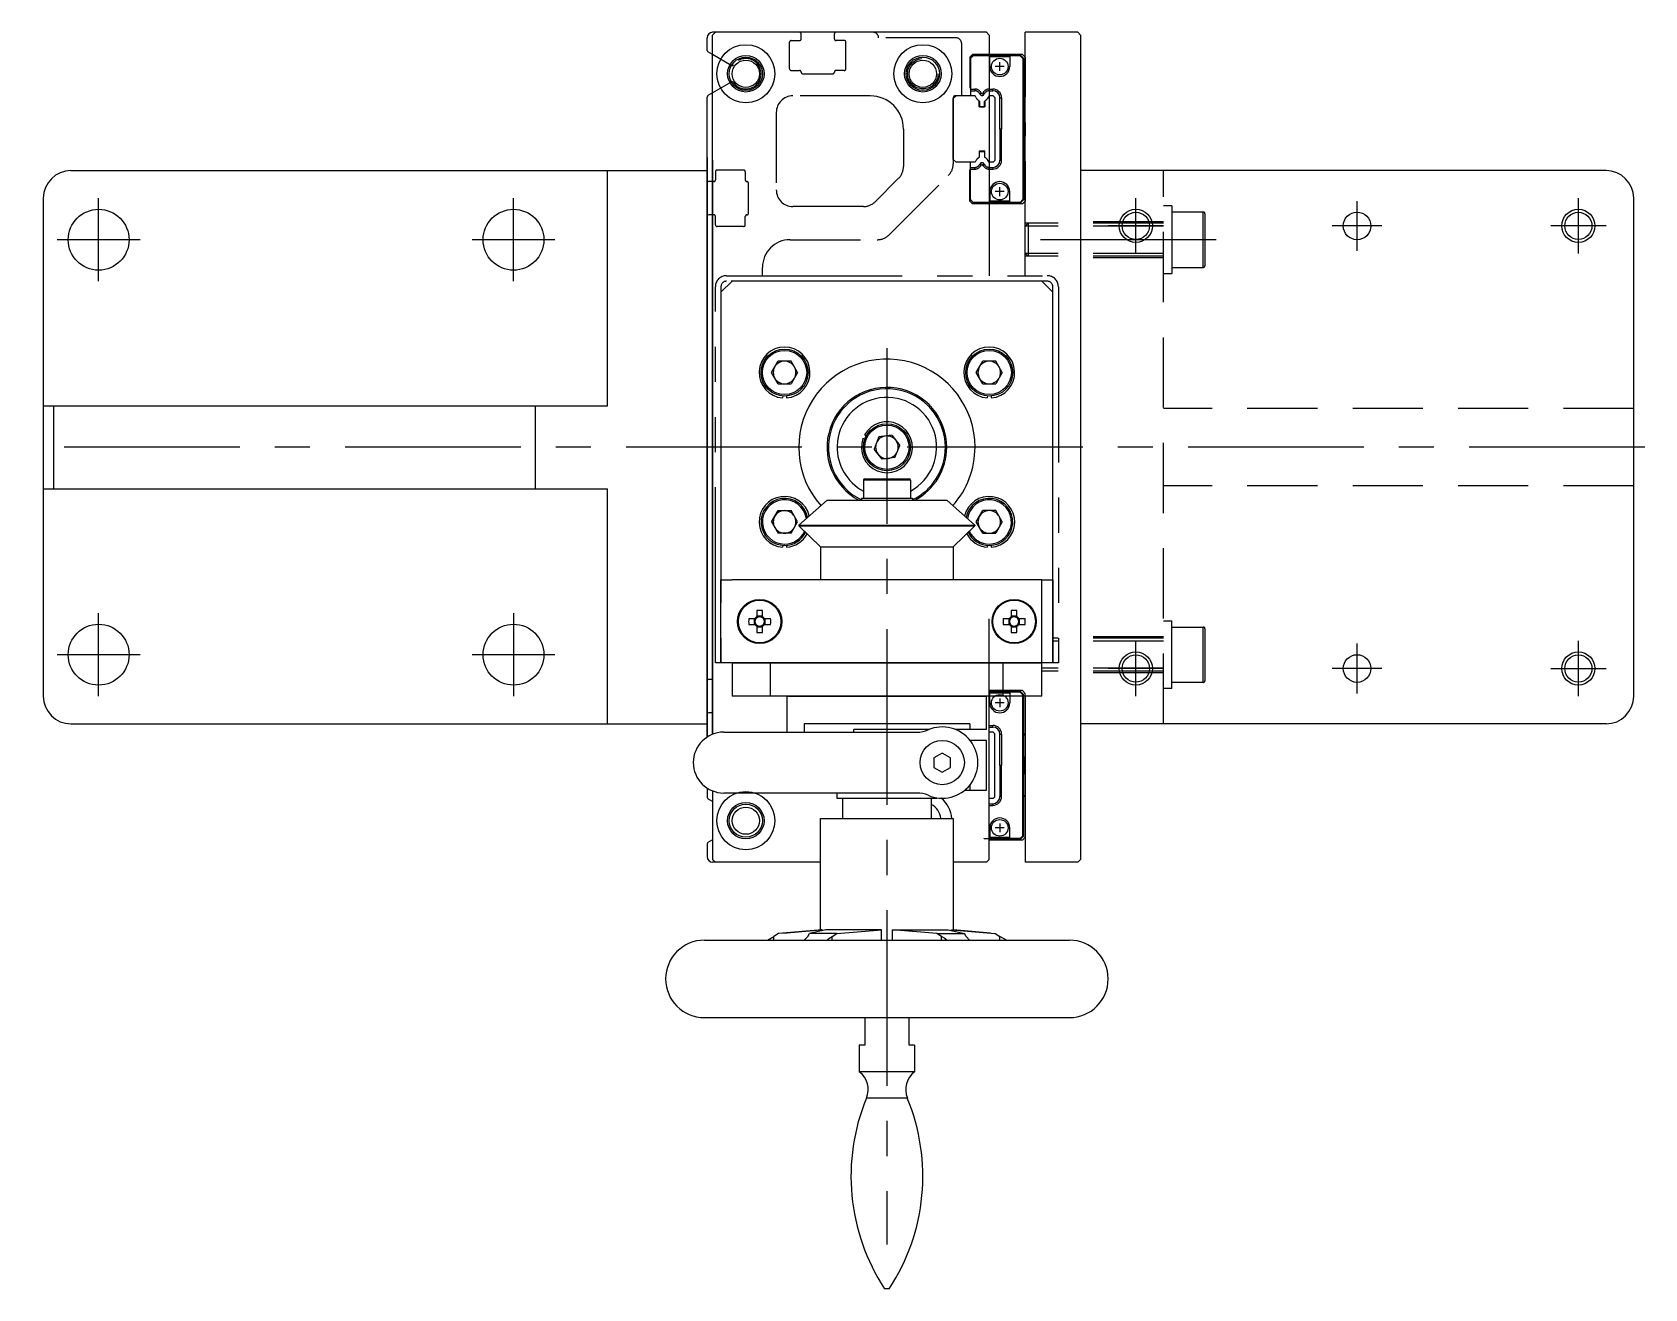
# Model space of a CAD drawing. Extents: x -52 to 464, y -19 to 565.
# Drawn here: x -2 to 289.5, y 337.9 to 565 of the extents above; entities that cross this region are included whole.
import ezdxf

# ---------------------------------------------------------------- set-up
doc = ezdxf.new("R2010")
doc.units = 0
for name, pattern in [('CENTER', [50.8, 31.75, -6.35, 6.35, -6.35]), ('DASHED', [19.05, 12.7, -6.35]), ('HIDDEN', [1.905, 1.27, -0.635]), ('PHANTOM', [63.5, 31.75, -6.35, 6.35, -6.35, 6.35, -6.35])]:
    doc.linetypes.add(name, pattern=pattern)
doc.layers.get('0').update_dxf_attribs({"linetype": 'CONTINUOUS'})

msp = doc.modelspace()

# ---------------------------------------------------------------- linework, layer by layer
at = {"color": 7, "linetype": 'CONTINUOUS'}
for p, q in [((120, 561.71), (120, 564)), ((121.5, 565), (121, 565)), ((121, 564.5), (121.5, 565)), ((121, 438.13), (121, 564.5)), ((170.5, 565), (121.5, 565)), ((170.5, 565), (171, 564.5)), ((171, 564.5), (170.5, 565)), ((171, 564.5), (171, 521)), ((187, 565), (177.5, 565)), ((185.5, 565), (177.5, 565)), ((177.5, 521), (177.5, 565)), ((187, 565), (185.5, 565)), ((187.5, 564.5), (187, 565)), ((187.5, 564.5), (187, 565)), ((187.5, 564.5), (187.5, 415.5)), ((121, 560.96), (120.15, 561.45)), ((177, 561), (171, 561)), ((176.7, 560.8), (171, 560.8)), ((171.1, 560.75), (171, 560.75)), ((171.1, 558.8), (171.1, 560.75)), ((174.7, 560.55), (171.1, 560.55)), ((174.7, 560.75), (174.7, 558.8)), ((176.6, 560.75), (174.7, 560.75)), ((177.1, 560.25), (176.6, 560.75)), ((177.2, 560.3), (176.7, 560.8)), ((177.5, 560.5), (177, 561)), ((177.1, 560.25), (177.1, 534.75)), ((177.2, 560.3), (177.2, 534.7)), ((177.5, 560.5), (177.5, 553.3)), ((173.7, 558.8), (172.1, 558.8)), ((172.9, 558), (172.9, 559.6)), ((121, 554.04), (120.15, 553.55)), ((171.01, 554.73), (171.63, 554.73)), ((171.01, 554.73), (171.01, 554.43)), ((171.01, 554.43), (171.63, 554.43)), ((171.63, 554.43), (171.63, 554.73)), ((120, 437.61), (120, 553.29)), ((171.7, 553.5), (171, 553.5)), ((172, 553.2), (171.7, 553.5)), ((172, 553.2), (172, 541.8)), ((172.93, 547.5), (172.93, 553.13)), ((172.93, 553.13), (173.23, 553.13)), ((173.23, 553.13), (173.23, 547.5)), ((177.25, 552.9), (177.5, 553.3)), ((177.25, 552.9), (177.25, 542.1)), ((177.5, 548.7), (177.25, 549.1)), ((177.5, 548.7), (177.5, 546.3)), ((172.93, 547.5), (172.93, 541.87)), ((173.23, 547.5), (172.93, 547.5)), ((173.23, 541.87), (173.23, 547.5)), ((177.5, 546.3), (177.25, 545.9)), ((120, 542.39), (120, 437.61)), ((5, 540), (120, 540)), ((102, 497.5), (102, 540)), ((121, 541.87), (121, 438.13)), ((171.7, 541.5), (171, 541.5)), ((171.01, 540.57), (171.63, 540.57)), ((171.01, 540.27), (171.01, 540.57)), ((171.01, 540.27), (171.63, 540.27)), ((171.63, 540.57), (171.63, 540.27)), ((172, 541.8), (171.7, 541.5)), ((172.93, 541.87), (173.23, 541.87)), ((177.25, 542.1), (177.5, 541.7)), ((177.5, 541.7), (177.5, 534.5)), ((282.5, 540), (187.5, 540)), ((121, 538), (120.3, 538)), ((172.9, 535.4), (172.9, 537)), ((0, 535), (0, 497.5)), ((171.1, 534.25), (171, 534.25)), ((176.7, 534.2), (171, 534.2)), ((177, 534), (171, 534)), ((171.1, 536.2), (171.1, 534.25)), ((174.7, 534.45), (171.1, 534.45)), ((173.7, 536.2), (172.1, 536.2)), ((174.7, 534.25), (174.7, 536.2)), ((176.6, 534.25), (174.7, 534.25)), ((177.1, 534.75), (176.6, 534.25)), ((177.2, 534.7), (176.7, 534.2)), ((177.5, 534.5), (177, 534)), ((287.5, 445), (287.5, 535)), ((121, 532), (120.3, 532)), ((124.5, 520), (122.5, 518)), ((180.5, 520), (124.5, 520)), ((182.5, 518), (180.5, 520)), ((122.5, 518), (122.5, 466)), ((182.5, 466), (182.5, 518)), ((131.64, 503.5), (132.82, 505.54)), ((135.18, 505.54), (132.82, 505.54)), ((136.36, 503.5), (135.18, 505.54)), ((168.64, 503.5), (169.82, 505.54)), ((172.18, 505.54), (169.82, 505.54)), ((173.36, 503.5), (172.18, 505.54)), ((132.82, 501.46), (131.64, 503.5)), ((132.82, 501.46), (135.18, 501.46)), ((136.36, 503.5), (135.18, 501.46)), ((169.82, 501.46), (168.64, 503.5)), ((169.82, 501.46), (172.18, 501.46)), ((173.36, 503.5), (172.18, 501.46)), ((133.67, 499.26), (133.64, 498.91)), ((134.33, 499.26), (134.36, 498.91)), ((170.67, 499.26), (170.64, 498.91)), ((171.33, 499.26), (171.36, 498.91)), ((0, 497.5), (1.83, 497.5)), ((0, 497.5), (0, 482.5)), ((1.83, 497.5), (1.83, 482.5)), ((1.83, 497.5), (88.98, 497.5)), ((88.98, 482.5), (88.98, 497.5)), ((88.98, 497.5), (102, 497.5)), ((148.5, 491.44), (148.17, 491.56)), ((148.78, 492.05), (148.47, 492.22)), ((151.05, 491.86), (150.17, 489.67)), ((153.38, 492.19), (151.05, 491.86)), ((153.38, 492.19), (154.83, 490.33)), ((153.95, 488.14), (154.83, 490.33)), ((151.62, 487.81), (150.17, 489.67)), ((153.95, 488.14), (151.62, 487.81)), ((156.75, 484.05), (148.25, 484.05)), ((148.25, 484.05), (148.25, 480.8)), ((148.5, 484.3), (156.5, 484.3)), ((156.75, 484.05), (156.75, 480.8)), ((0, 482.5), (1.83, 482.5)), ((0, 482.5), (0, 445)), ((1.83, 482.5), (88.98, 482.5)), ((88.98, 482.5), (102, 482.5)), ((102, 440), (102, 482.5)), ((131.64, 476.5), (132.82, 478.54)), ((132.82, 478.54), (135.18, 478.54)), ((136.36, 476.5), (135.18, 478.54)), ((141.68, 480.44), (136.57, 475.93)), ((141.68, 480.44), (163.32, 480.44)), ((147.9, 480.8), (157.1, 480.8)), ((147.9, 480.79), (147.9, 480.45)), ((157.1, 480.8), (157.1, 480.44)), ((163.32, 480.44), (168.42, 475.93)), ((168.64, 476.5), (169.82, 478.54)), ((172.18, 478.54), (169.82, 478.54)), ((173.36, 476.5), (172.18, 478.54)), ((131.64, 476.5), (132.82, 474.46)), ((135.18, 474.46), (136.36, 476.5)), ((136.57, 475.93), (136.57, 475.79)), ((136.57, 475.93), (168.42, 475.93)), ((136.57, 475.79), (140.5, 472)), ((136.57, 475.79), (168.42, 475.79)), ((168.42, 475.79), (164.5, 472)), ((168.42, 475.93), (168.42, 475.79)), ((169.82, 474.46), (168.64, 476.5)), ((173.36, 476.5), (172.18, 474.46)), ((135.18, 474.46), (132.82, 474.46)), ((133.67, 472.26), (133.64, 471.91)), ((134.33, 472.26), (134.36, 471.91)), ((169.82, 474.46), (172.18, 474.46)), ((170.67, 472.26), (170.64, 471.91)), ((171.33, 472.26), (171.36, 471.91)), ((140.5, 472), (140.5, 466)), ((140.5, 472), (164.5, 472)), ((164.5, 472), (164.5, 466)), ((122.5, 466), (124.5, 466)), ((122.5, 451), (122.5, 466)), ((180.5, 466), (124.5, 466)), ((180.5, 466), (182.5, 466)), ((180.5, 451), (180.5, 466)), ((182.5, 466), (182.5, 451)), ((128.63, 459.01), (127.52, 459.01)), ((127.52, 457.98), (128.63, 457.98)), ((128.52, 459.01), (128.52, 457.98)), ((128.98, 460.48), (128.98, 459.37)), ((130.01, 459.48), (128.98, 459.48)), ((130.01, 459.37), (130.01, 460.48)), ((131.48, 459.01), (130.37, 459.01)), ((130.37, 457.98), (131.48, 457.98)), ((130.48, 457.98), (130.48, 459.01)), ((171, 415.5), (171, 459)), ((174.63, 459.01), (173.52, 459.01)), ((173.52, 457.98), (174.63, 457.98)), ((174.52, 459.01), (174.52, 457.98)), ((174.98, 460.48), (174.98, 459.37)), ((176.01, 459.48), (174.98, 459.48)), ((176.01, 459.37), (176.01, 460.48)), ((177.48, 459.01), (176.37, 459.01)), ((176.37, 457.98), (177.48, 457.98)), ((176.48, 457.98), (176.48, 459.01)), ((128.98, 457.63), (128.98, 456.52)), ((128.98, 457.52), (130.01, 457.52)), ((130.01, 456.52), (130.01, 457.63)), ((174.98, 457.63), (174.98, 456.52)), ((174.98, 457.52), (176.01, 457.52)), ((176.01, 456.52), (176.01, 457.63)), ((124.5, 451), (122.5, 451)), ((180.5, 451), (124.5, 451)), ((180.5, 451), (124.5, 451)), ((124.5, 451), (180.5, 451)), ((180.5, 451), (124.5, 451)), ((180.5, 451), (124.5, 451)), ((180.5, 451), (124.5, 451)), ((131.48, 445), (131.48, 451)), ((173.52, 445), (173.52, 451)), ((182.5, 451), (180.5, 451)), ((121, 448), (120.3, 448)), ((177, 446), (171, 446)), ((177.5, 445.5), (177, 446)), ((131.48, 445), (124.5, 445)), ((173.52, 445), (131.48, 445)), ((134.5, 438.5), (134.5, 445)), ((134.5, 445), (170.5, 445)), ((170.5, 439), (170.5, 445)), ((170.5, 439), (170.5, 445)), ((176.7, 445.8), (171, 445.8)), ((171.1, 445.75), (171, 445.75)), ((171.1, 443.8), (171.1, 445.75)), ((174.7, 445.55), (171.1, 445.55)), ((173.7, 443.8), (172.1, 443.8)), ((172.9, 444.6), (172.9, 443)), ((180.5, 445), (173.52, 445)), ((174.7, 445.75), (174.7, 443.8)), ((176.6, 445.75), (174.7, 445.75)), ((177.1, 445.25), (176.6, 445.75)), ((177.2, 445.3), (176.7, 445.8)), ((177.1, 419.75), (177.1, 445.25)), ((177.1, 419.75), (177.1, 445)), ((177.2, 419.7), (177.2, 445.3)), ((177.2, 419.7), (177.2, 445)), ((177.5, 438.3), (177.5, 445.5)), ((177.5, 445), (177.5, 415)), ((121, 442), (120.3, 442)), ((5, 440), (102, 440)), ((102, 440), (120, 440)), ((123, 438.5), (157.96, 438.5)), ((137.53, 440), (137.53, 438.5)), ((167.47, 440), (137.53, 440)), ((160.15, 439), (146.5, 439)), ((146.5, 438.5), (146.5, 439)), ((170.5, 439), (164.85, 439)), ((167.47, 440), (167.47, 439)), ((167.47, 440), (167.47, 439)), ((171.7, 438.5), (171, 438.5)), ((171.01, 439.73), (171.63, 439.73)), ((171.01, 439.43), (171.63, 439.43)), ((171.63, 439.43), (171.63, 439.73)), ((172, 438.2), (171.7, 438.5)), ((172, 426.8), (172, 438.2)), ((172.93, 438.13), (173.23, 438.13)), ((172.93, 432.5), (172.93, 438.13)), ((173.23, 438.13), (173.23, 432.5)), ((177.25, 437.9), (177.5, 438.3)), ((177.25, 437.9), (177.5, 438.3)), ((177.25, 427.1), (177.25, 437.9)), ((177.25, 427.1), (177.25, 437.9)), ((282.5, 440), (187.5, 440)), ((162.5, 434.73), (161, 433.87)), ((164, 433.87), (162.5, 434.73)), ((170.5, 437), (167.55, 437)), ((170.5, 428), (170.5, 437)), ((161, 433.87), (161, 432.13)), ((161, 432.13), (162.5, 431.27)), ((162.5, 431.27), (164, 432.13)), ((164, 432.13), (164, 433.87)), ((173.23, 432.5), (172.93, 432.5)), ((172.93, 432.5), (172.93, 426.87)), ((173.23, 426.87), (173.23, 432.5)), ((177.5, 433.7), (177.25, 434.1)), ((177.5, 433.7), (177.25, 434.1)), ((177.5, 431.3), (177.5, 433.7)), ((177.5, 431.3), (177.5, 433.7)), ((167.47, 428.9), (167.47, 428)), ((177.5, 431.3), (177.25, 430.9)), ((177.5, 431.3), (177.25, 430.9)), ((120, 428.39), (120, 426.71)), ((121, 425.96), (120.15, 426.45)), ((121, 427.87), (121, 415.5)), ((157.96, 427.5), (123, 427.5)), ((143.5, 426.5), (143.5, 427.5)), ((161.5, 426.5), (143.5, 426.5)), ((144.5, 426.5), (144.5, 422.9)), ((160.5, 426.5), (160.5, 422.9)), ((161.5, 426.5), (161.5, 426.63)), ((161.5, 426.5), (161.5, 426.63)), ((166.56, 428), (170.5, 428)), ((171.7, 426.5), (171, 426.5)), ((172, 426.8), (171.7, 426.5)), ((172.93, 426.87), (173.23, 426.87)), ((177.25, 427.1), (177.5, 426.7)), ((177.5, 419.5), (177.5, 426.7)), ((140.5, 422.9), (152.5, 422.9)), ((140.5, 402.76), (140.5, 422.9)), ((152.5, 422.9), (164.5, 422.9)), ((164.5, 422.9), (164.5, 402.76)), ((171.01, 425.57), (171.63, 425.57)), ((171.01, 425.27), (171.63, 425.27)), ((171.63, 425.57), (171.63, 425.27)), ((171.1, 421.2), (171.1, 419.25)), ((173.7, 421.2), (172.1, 421.2)), ((172.9, 422), (172.9, 420.4)), ((174.7, 419.25), (174.7, 421.2)), ((120, 418.29), (120, 416)), ((121, 419.04), (120.15, 418.55)), ((171.1, 419.25), (171, 419.25)), ((176.7, 419.2), (171, 419.2)), ((177, 419), (171, 419)), ((174.7, 419.45), (171.1, 419.45)), ((176.6, 419.25), (174.7, 419.25)), ((177.1, 419.75), (176.6, 419.25)), ((177.2, 419.7), (176.7, 419.2)), ((177.5, 419.5), (177, 419)), ((121, 415.5), (121.5, 415)), ((121, 415.5), (121.5, 415)), ((121.5, 415), (121, 415)), ((121.5, 415), (121, 415)), ((140.5, 415), (121.5, 415)), ((170.5, 415), (164.5, 415)), ((171, 415.5), (170.5, 415)), ((170.5, 415), (171, 415.5)), ((185.5, 415), (177.5, 415)), ((187, 415), (185.5, 415)), ((187.5, 415.5), (187, 415)), ((140.82, 402.76), (132.91, 402.08)), ((133.8, 402.15), (140.5, 402.76)), ((141.44, 402.76), (138.49, 402.08)), ((140.82, 402.76), (140.5, 402.76)), ((140.82, 402.62), (140.82, 402.76)), ((151.5, 402.76), (141.44, 402.76)), ((143.47, 402.08), (151.5, 402.76)), ((151.5, 400.9), (151.5, 402.76)), ((153.5, 400.9), (153.5, 402.76)), ((153.5, 402.76), (163.56, 402.76)), ((161.53, 402.08), (153.5, 402.76)), ((163.56, 402.76), (166.51, 402.08)), ((164.18, 402.62), (164.18, 402.76)), ((164.18, 402.76), (164.5, 402.76)), ((164.18, 402.76), (172.09, 402.08)), ((171.2, 402.15), (164.5, 402.76)), ((119.5, 400.9), (185.5, 400.9)), ((130.9, 400.9), (132.08, 401.59)), ((132.91, 402.08), (132.08, 401.59)), ((132.08, 400.9), (132.08, 401.59)), ((137.56, 400.9), (138.18, 401.59)), ((138.18, 401.59), (138.49, 402.08)), ((143.47, 402.08), (138.49, 402.08)), ((141.98, 401.18), (142.63, 401.59)), ((142.63, 401.59), (143.47, 402.08)), ((142.63, 400.9), (142.63, 401.59)), ((161.53, 402.08), (166.51, 402.08)), ((162.37, 401.59), (161.53, 402.08)), ((162.37, 400.9), (162.37, 401.59)), ((163.02, 401.18), (162.37, 401.59)), ((166.82, 401.59), (166.51, 402.08)), ((167.44, 400.9), (166.82, 401.59)), ((172.09, 402.08), (172.92, 401.59)), ((172.92, 400.9), (172.92, 401.59)), ((174.1, 400.9), (172.92, 401.59)), ((119.5, 386.9), (185.5, 386.9)), ((148.5, 386.9), (148.5, 381.9)), ((156.5, 381.9), (156.5, 386.9)), ((147.5, 381.9), (147.5, 377.11)), ((148.5, 381.9), (147.5, 381.9)), ((157.5, 381.9), (156.5, 381.9)), ((157.5, 381.9), (157.5, 377.11)), ((157.5, 377.11), (147.5, 377.11)), ((156.19, 372.37), (148.81, 372.37)), ((152.91, 337.9), (152.09, 337.9))]:
    msp.add_line(p, q, dxfattribs=at)
at = {"color": 3, "linetype": 'DASHED'}
for p, q in [((136.7, 565), (121.5, 565)), ((134.9, 558.4), (134.9, 563.2)), ((135.2, 563.5), (136.7, 563.5)), ((137, 563.8), (137, 564.7)), ((143, 563.8), (143, 564.7)), ((150, 565), (143.3, 565)), ((144.8, 563.5), (143.3, 563.5)), ((145.1, 558.4), (145.1, 563.2)), ((165, 564), (151, 564)), ((166, 563), (166, 553.5)), ((166, 563), (166, 553.5)), ((124.37, 559.02), (121, 560.96)), ((168, 561), (167.5, 560.5)), ((167.5, 560.5), (167.5, 555)), ((168.1, 560.8), (167.6, 560.3)), ((168.1, 560.75), (167.6, 560.25)), ((167.6, 560.3), (167.6, 560.25)), ((167.6, 560.25), (167.6, 554.73)), ((171, 561), (168, 561)), ((169.3, 560.8), (168.1, 560.8)), ((171, 560.75), (168.1, 560.75)), ((169.3, 560.8), (169.3, 560.75)), ((169.3, 560.8), (170.1, 560.8)), ((171, 560.8), (170.1, 560.8)), ((170.1, 560.8), (170.1, 560.75)), ((135.2, 558.1), (136.7, 558.1)), ((137.3, 557.5), (142.7, 557.5)), ((144.8, 558.1), (143.3, 558.1)), ((124.37, 555.98), (121, 554.04)), ((167.5, 555), (167.6, 554.78)), ((167.6, 554.73), (167.6, 554.43)), ((167.6, 554.73), (168.39, 554.73)), ((167.6, 554.43), (167.6, 553.5)), ((167.6, 554.43), (168.39, 554.43)), ((168.39, 554.73), (168.39, 554.43)), ((169.52, 554.08), (169.26, 553.93)), ((169.26, 553.93), (169.35, 553.77)), ((169.61, 553.92), (169.35, 553.77)), ((169.52, 554.08), (169.61, 553.92)), ((169.61, 553.92), (169.62, 553.91)), ((169.61, 553.92), (169.61, 553.92)), ((169.62, 553.91), (169.61, 553.92)), ((169.88, 554.08), (169.79, 553.92)), ((169.79, 553.92), (170.05, 553.77)), ((169.79, 553.92), (169.79, 553.92)), ((169.88, 554.08), (170.14, 553.93)), ((170.05, 553.77), (170.14, 553.93)), ((149.5, 553.5), (135.5, 553.5)), ((165, 553.5), (164.5, 553)), ((164.5, 553.2), (164.5, 541.24)), ((164.5, 542), (164.5, 553)), ((166, 553.5), (164.8, 553.5)), ((168.44, 553.5), (165, 553.5)), ((168.65, 553.13), (168.44, 553.5)), ((169.2, 551.5), (169.2, 552.61)), ((169.2, 552.53), (169.25, 552.51)), ((170.2, 551.5), (169.2, 551.5)), ((169.25, 552.51), (169.25, 551.55)), ((169.25, 551.55), (170.15, 551.55)), ((170.2, 552.53), (170.15, 552.51)), ((170.15, 551.55), (170.15, 552.51)), ((170.2, 552.61), (170.2, 551.5)), ((170.96, 553.5), (170.75, 553.13)), ((171, 553.5), (170.96, 553.5)), ((132.5, 550.5), (132.5, 536.5)), ((155.5, 547.5), (155.5, 540.73)), ((169.2, 543.5), (169.2, 542.39)), ((170.2, 543.5), (169.2, 543.5)), ((169.2, 542.47), (169.25, 542.49)), ((169.25, 542.49), (169.25, 543.45)), ((169.25, 543.45), (170.15, 543.45)), ((170.15, 543.45), (170.15, 542.49)), ((170.2, 542.47), (170.15, 542.49)), ((170.2, 542.39), (170.2, 543.5)), ((121.5, 539.8), (121.5, 538.3)), ((126.6, 540.1), (121.8, 540.1)), ((126.9, 539.8), (126.9, 538.3)), ((165, 541.5), (164.5, 542)), ((168.44, 541.5), (165, 541.5)), ((167.5, 540), (167.6, 540.22)), ((167.5, 534.5), (167.5, 540)), ((167.6, 540.57), (167.6, 541.5)), ((167.6, 540.27), (167.6, 540.57)), ((167.6, 540.57), (168.39, 540.57)), ((167.6, 534.75), (167.6, 540.27)), ((167.6, 540.27), (168.39, 540.27)), ((168.39, 540.27), (168.39, 540.57)), ((168.65, 541.87), (168.44, 541.5)), ((169.26, 541.07), (169.35, 541.23)), ((169.52, 540.92), (169.26, 541.07)), ((169.61, 541.08), (169.35, 541.23)), ((169.52, 540.92), (169.61, 541.08)), ((169.61, 541.08), (169.62, 541.09)), ((169.62, 541.09), (169.61, 541.08)), ((169.61, 541.08), (169.61, 541.08)), ((169.79, 541.08), (170.05, 541.23)), ((169.88, 540.92), (169.79, 541.08)), ((169.79, 541.08), (169.79, 541.08)), ((169.88, 540.92), (170.14, 541.07)), ((170.05, 541.23), (170.14, 541.07)), ((170.96, 541.5), (170.75, 541.87)), ((171, 541.5), (170.96, 541.5)), ((202.5, 440), (202.5, 540)), ((121.2, 538), (121, 538)), ((127.5, 532.3), (127.5, 537.7)), ((154.62, 538.61), (150.39, 534.38)), ((152.88, 528.38), (163.62, 539.12)), ((148.27, 533.5), (135.5, 533.5)), ((168, 534), (167.5, 534.5)), ((167.6, 534.7), (167.6, 534.75)), ((168.1, 534.25), (167.6, 534.75)), ((168.1, 534.2), (167.6, 534.7)), ((171, 534), (168, 534)), ((171, 534.25), (168.1, 534.25)), ((169.3, 534.2), (168.1, 534.2)), ((169.3, 534.2), (169.3, 534.25)), ((169.3, 534.2), (170.1, 534.2)), ((170.1, 534.2), (170.1, 534.25)), ((171, 534.2), (170.1, 534.2)), ((204, 533.61), (202.5, 533.61)), ((204, 533.61), (204, 521.41)), ((121.2, 532), (121, 532)), ((121.5, 530.2), (121.5, 531.7)), ((126.9, 530.2), (126.9, 531.7)), ((202.5, 530.75), (187.5, 530.75)), ((209.7, 532.51), (204, 532.51)), ((209.7, 527.96), (209.7, 532.51)), ((210, 532.21), (210, 527.94)), ((126.6, 529.9), (121.8, 529.9)), ((177.5, 529.96), (178.04, 530.5)), ((202.5, 530.5), (177.5, 530.5)), ((202.5, 529.96), (177.5, 529.96)), ((178.04, 530.5), (178.04, 524.5)), ((209.7, 522.51), (209.7, 527.96)), ((210, 527.94), (210, 522.81)), ((135, 527.5), (150.76, 527.5)), ((178.04, 524.5), (177.5, 525.04)), ((202.5, 525.04), (177.5, 525.04)), ((130, 521), (130, 522.5)), ((202.5, 524.5), (177.5, 524.5)), ((202.5, 524.25), (187.5, 524.25)), ((204, 522.51), (209.7, 522.51)), ((202.5, 521.41), (204, 521.41)), ((287.5, 497), (202.5, 497)), ((287.5, 483), (202.5, 483)), ((202.5, 458.6), (204, 458.6)), ((204, 446.4), (204, 458.6)), ((202.5, 455.5), (182.5, 455.5)), ((202.5, 454.96), (182.5, 454.96)), ((202.5, 455.75), (187.5, 455.75)), ((204, 457.5), (209.7, 457.5)), ((209.7, 447.5), (209.7, 457.5)), ((210, 457.2), (210, 447.8)), ((202.5, 450.04), (180.5, 450.04)), ((202.5, 449.5), (180.5, 449.5)), ((202.5, 449.25), (187.5, 449.25)), ((204, 446.4), (202.5, 446.4)), ((209.7, 447.5), (204, 447.5)), ((170.1, 419.2), (170.1, 419.25)), ((171, 419.2), (170.1, 419.2)), ((136.7, 415), (121.5, 415))]:
    msp.add_line(p, q, dxfattribs=at)
at = {"color": 1, "linetype": 'CENTER'}
for p, q in [((10, 520), (10, 535)), ((85, 520), (85, 535)), ((197.5, 525), (197.5, 535)), ((237.5, 525.5), (237.5, 534.5)), ((277.5, 525), (277.5, 535)), ((202.5, 530), (192.5, 530)), ((242, 530), (233, 530)), ((282.5, 530), (272.5, 530)), ((17.5, 527.5), (2.5, 527.5)), ((92.5, 527.5), (77.5, 527.5)), ((212, 527.5), (175.5, 527.5)), ((152.5, 507.92), (152.5, 345.9)), ((289.5, 490), (-2, 490)), ((10, 445), (10, 460)), ((85, 460), (85, 445)), ((197.5, 445), (197.5, 455)), ((277.5, 445), (277.5, 455)), ((17.5, 452.5), (2.5, 452.5)), ((92.5, 452.5), (77.5, 452.5)), ((237.5, 445.5), (237.5, 454.5)), ((202.5, 450), (192.5, 450)), ((242, 450), (233, 450)), ((272.5, 450), (282.5, 450))]:
    msp.add_line(p, q, dxfattribs=at)
at = {"color": 3, "linetype": 'PHANTOM'}
for p, q in [((121.5, 451), (121.5, 519)), ((122.5, 519), (122.5, 451)), ((123.5, 521), (181.5, 521)), ((181.5, 520), (123.5, 520)), ((182.5, 451), (182.5, 519)), ((183.5, 519), (183.5, 451)), ((122.5, 451), (121.5, 451)), ((183.5, 451), (182.5, 451))]:
    msp.add_line(p, q, dxfattribs=at)
at = {"color": 7, "linetype": 'HIDDEN'}
for p, q in [((131.25, 451), (136.7, 451)), ((136.75, 451), (131.3, 451)), ((136.75, 451), (131.3, 451)), ((136.1, 451), (131.9, 451)), ((136.1, 451), (131.9, 451)), ((131.9, 451), (136.1, 451)), ((131.9, 451), (136.1, 451)), ((136.1, 451), (131.9, 451)), ((136.1, 451), (131.9, 451)), ((141.1, 451), (136.9, 451)), ((141.1, 451), (136.9, 451)), ((168.25, 451), (173.7, 451)), ((173.75, 451), (168.3, 451)), ((173.75, 451), (168.3, 451)), ((173.1, 451), (168.9, 451)), ((173.1, 451), (168.9, 451)), ((168.9, 451), (173.1, 451)), ((168.9, 451), (173.1, 451)), ((173.1, 451), (168.9, 451)), ((173.1, 451), (168.9, 451))]:
    msp.add_line(p, q, dxfattribs=at)
at = {"color": 7}
for points in [[(124.5, 451, 0), (124.5, 450.91, 0), (124.5, 450.81, 0), (124.5, 450.71, 0), (124.5, 450.62, 0), (124.5, 450.52, 0), (124.5, 450.43, 0), (124.5, 450.33, 0), (124.5, 450.24, 0), (124.5, 450.14, 0), (124.5, 450.05, 0), (124.5, 449.95, 0), (124.5, 449.86, 0), (124.5, 449.76, 0), (124.5, 449.67, 0), (124.5, 449.57, 0), (124.5, 449.48, 0), (124.5, 449.38, 0), (124.5, 449.29, 0), (124.5, 449.19, 0), (124.5, 449.1, 0), (124.5, 449, 0), (124.5, 448.91, 0), (124.5, 448.81, 0), (124.5, 448.71, 0), (124.5, 448.62, 0), (124.5, 448.52, 0), (124.5, 448.43, 0), (124.5, 448.33, 0), (124.5, 448.24, 0), (124.5, 448.14, 0), (124.5, 448.05, 0), (124.5, 447.95, 0), (124.5, 447.86, 0), (124.5, 447.76, 0), (124.5, 447.67, 0), (124.5, 447.57, 0), (124.5, 447.48, 0), (124.5, 447.38, 0), (124.5, 447.29, 0), (124.5, 447.19, 0), (124.5, 447.1, 0), (124.5, 447, 0), (124.5, 446.91, 0), (124.5, 446.81, 0), (124.5, 446.71, 0), (124.5, 446.62, 0), (124.5, 446.52, 0), (124.5, 446.43, 0), (124.5, 446.33, 0), (124.5, 446.24, 0), (124.5, 446.14, 0), (124.5, 446.05, 0), (124.5, 445.95, 0), (124.5, 445.86, 0), (124.5, 445.76, 0), (124.5, 445.67, 0), (124.5, 445.57, 0), (124.5, 445.48, 0), (124.5, 445.38, 0), (124.5, 445.29, 0), (124.5, 445.19, 0), (124.5, 445.1, 0), (124.5, 445, 0)], [(180.5, 445, 0), (180.5, 445.1, 0), (180.5, 445.19, 0), (180.5, 445.29, 0), (180.5, 445.38, 0), (180.5, 445.48, 0), (180.5, 445.57, 0), (180.5, 445.67, 0), (180.5, 445.76, 0), (180.5, 445.86, 0), (180.5, 445.95, 0), (180.5, 446.05, 0), (180.5, 446.14, 0), (180.5, 446.24, 0), (180.5, 446.33, 0), (180.5, 446.43, 0), (180.5, 446.52, 0), (180.5, 446.62, 0), (180.5, 446.71, 0), (180.5, 446.81, 0), (180.5, 446.91, 0), (180.5, 447, 0), (180.5, 447.1, 0), (180.5, 447.19, 0), (180.5, 447.29, 0), (180.5, 447.38, 0), (180.5, 447.48, 0), (180.5, 447.57, 0), (180.5, 447.67, 0), (180.5, 447.76, 0), (180.5, 447.86, 0), (180.5, 447.95, 0), (180.5, 448.05, 0), (180.5, 448.14, 0), (180.5, 448.24, 0), (180.5, 448.33, 0), (180.5, 448.43, 0), (180.5, 448.52, 0), (180.5, 448.62, 0), (180.5, 448.71, 0), (180.5, 448.81, 0), (180.5, 448.91, 0), (180.5, 449, 0), (180.5, 449.1, 0), (180.5, 449.19, 0), (180.5, 449.29, 0), (180.5, 449.38, 0), (180.5, 449.48, 0), (180.5, 449.57, 0), (180.5, 449.67, 0), (180.5, 449.76, 0), (180.5, 449.86, 0), (180.5, 449.95, 0), (180.5, 450.05, 0), (180.5, 450.14, 0), (180.5, 450.24, 0), (180.5, 450.33, 0), (180.5, 450.43, 0), (180.5, 450.52, 0), (180.5, 450.62, 0), (180.5, 450.71, 0), (180.5, 450.81, 0), (180.5, 450.91, 0), (180.5, 451, 0)]]:
    msp.add_polyline3d(points, dxfattribs=at)
at = {"color": 7, "linetype": 'CONTINUOUS'}
for centre, radius in [((127, 557.5), 5.25), ((159, 557.5), 5.25), ((127, 557.5), 3.3), ((127, 557.5), 2.46), ((159, 557.5), 3.3), ((159, 557.5), 2.46), ((172.9, 558.8), 1.5), ((172.9, 536.2), 1.5), ((10, 527.5), 5.5), ((85, 527.5), 5.5), ((197.5, 530), 2.46), ((237.5, 530), 2.5), ((277.5, 530), 2.46), ((134, 503.5), 4.25), ((134, 503.5), 4), ((171, 503.5), 4.25), ((171, 503.5), 4), ((152.5, 490), 4.25), ((152.5, 490), 4), ((129.5, 458.5), 4), ((129.5, 458.5), 3.85), ((175.5, 458.5), 4), ((175.5, 458.5), 3.85), ((10, 452.5), 5.5), ((85, 452.5), 5.5), ((197.5, 450), 2.46), ((237.5, 450), 2.5), ((277.5, 450), 2.46), ((172.9, 443.8), 1.5), ((162.5, 433), 4), ((127, 422.5), 5.25), ((127, 422.5), 3.3), ((127, 422.5), 2.46), ((172.9, 421.2), 1.5)]:
    msp.add_circle(centre, radius, dxfattribs=at)
at = {"color": 3, "linetype": 'CONTINUOUS'}
for centre in [(127, 557.5), (159, 557.5), (197.5, 530), (277.5, 530), (197.5, 450), (277.5, 450), (127, 422.5)]:
    msp.add_circle(centre, 3, dxfattribs=at)
at = {"color": 3, "linetype": 'DASHED'}
msp.add_circle((159, 557.5), 2.75, dxfattribs=at)
at = {"color": 7, "linetype": 'CONTINUOUS'}
for centre, radius, start, end in [((121, 564), 1, 90, 180), ((120.3, 561.71), 0.3, 180, 240), ((172.9, 558.8), 1.8, 180, 0), ((171.01, 553.43), 1.3, 90, 90.2346), ((171.01, 553.43), 1, 90, 90.3049), ((171.63, 553.13), 1.6, 0.0008, 89.9992), ((171.63, 553.13), 1.3, 0, 90), ((120.3, 553.29), 0.3, 120, 180), ((5, 535), 5, 90, 180), ((171.01, 541.57), 1, 269.6951, 270), ((171.01, 541.57), 1.3, 269.7654, 270), ((171.63, 541.87), 1.3, 270, 0), ((171.63, 541.87), 1.6, 270.0008, 359.9992), ((282.5, 535), 5, 0, 90), ((120.3, 538.3), 0.3, 180, 270), ((172.9, 536.2), 1.8, 0, 180), ((120.3, 531.7), 0.3, 90, 180), ((134, 503.5), 4.6, 274.5, 265.5), ((171, 503.5), 4.6, 274.5, 265.5), ((134, 503.5), 2.04, 150, 210), ((134, 503.5), 2.04, 90, 150), ((134, 503.5), 2.04, 30, 90), ((134, 503.5), 2.04, 330, 30), ((152.5, 490), 15.93, 0, 221.4611), ((171, 503.5), 2.04, 150, 210), ((171, 503.5), 2.04, 90, 150), ((171, 503.5), 2.04, 30, 90), ((171, 503.5), 2.04, 330, 30), ((134, 503.5), 2.04, 210, 270), ((134, 503.5), 2.04, 270, 330), ((171, 503.5), 2.04, 210, 270), ((171, 503.5), 2.04, 270, 330), ((152.5, 490), 10.82, 0, 242.0695), ((152.5, 490), 10.57, 0, 244.2063), ((152.5, 490), 9, 298.1786, 178.6583), ((152.5, 490), 4.6, 160.1532, 151.1532), ((152.5, 490), 9, 178.6583, 241.8214), ((152.5, 490), 2.04, 158.0314, 218.0314), ((152.5, 490), 2.04, 98.0314, 158.0314), ((152.5, 490), 2.04, 38.0314, 98.0314), ((152.5, 490), 2.04, 338.0314, 38.0314), ((152.5, 490), 10.57, 295.7937, 0), ((152.5, 490), 10.82, 297.9305, 0), ((152.5, 490), 15.93, 318.5389, 0), ((152.5, 490), 2.04, 218.0314, 278.0314), ((152.5, 490), 2.04, 278.0314, 338.0314), ((148.5, 484.05), 0.25, 90, 180), ((156.5, 484.05), 0.25, 0, 90), ((134, 476.5), 4.6, 13.8449, 265.5), ((171, 476.5), 4.6, 274.5, 166.1551), ((134, 476.5), 4.25, 11.3527, 270), ((134, 476.5), 4, 9.2523, 270), ((134, 476.5), 2.04, 90, 150), ((134, 476.5), 2.04, 30, 90), ((171, 476.5), 4.25, 270, 168.6473), ((171, 476.5), 4, 270, 170.7477), ((171, 476.5), 2.04, 90, 150), ((171, 476.5), 2.04, 30, 90), ((134, 476.5), 2.04, 150, 210), ((134, 476.5), 2.04, 210, 270), ((134, 476.5), 2.04, 270, 330), ((134, 476.5), 2.04, 330, 30), ((171, 476.5), 2.04, 150, 210), ((171, 476.5), 2.04, 210, 270), ((171, 476.5), 2.04, 270, 330), ((171, 476.5), 2.04, 330, 30), ((134, 476.5), 4, 270, 334.6365), ((134, 476.5), 4.25, 270, 333.5035), ((134, 476.5), 4.6, 274.5, 332.1337), ((171, 476.5), 4.6, 207.8663, 265.5), ((171, 476.5), 4.25, 206.4965, 270), ((171, 476.5), 4, 205.3635, 270), ((141.89, 458.5), 14.38, 177.9477, 182.0523), ((129.5, 458.5), 1.01, 120.6869, 149.3131), ((129.5, 458.5), 1.01, 210.6869, 239.3131), ((129.5, 458.5), 0.851, 142.7589, 217.2411), ((129.5, 458.5), 0.851, 127.2411, 142.7589), ((129.5, 458.5), 0.851, 217.2411, 232.7589), ((129.5, 446.11), 14.38, 87.9477, 92.0523), ((129.5, 458.5), 0.851, 52.7589, 127.2411), ((129.5, 458.5), 0.851, 232.7589, 307.2411), ((129.5, 458.5), 1.01, 30.6869, 59.3131), ((129.5, 458.5), 0.851, 37.2411, 52.7589), ((129.5, 458.5), 0.851, 307.2411, 322.7589), ((129.5, 458.5), 1.01, 300.6869, 329.3131), ((129.5, 458.5), 0.851, 322.7589, 37.2411), ((117.11, 458.5), 14.38, 357.9477, 2.0523), ((187.89, 458.5), 14.38, 177.9477, 182.0523), ((175.5, 458.5), 1.01, 120.6869, 149.3131), ((175.5, 458.5), 1.01, 210.6869, 239.3131), ((175.5, 458.5), 0.851, 142.7589, 217.2411), ((175.5, 458.5), 0.851, 127.2411, 142.7589), ((175.5, 458.5), 0.851, 217.2411, 232.7589), ((175.5, 446.11), 14.38, 87.9477, 92.0523), ((175.5, 458.5), 0.851, 52.7589, 127.2411), ((175.5, 458.5), 0.851, 232.7589, 307.2411), ((175.5, 458.5), 1.01, 30.6869, 59.3131), ((175.5, 458.5), 0.851, 37.2411, 52.7589), ((175.5, 458.5), 0.851, 307.2411, 322.7589), ((175.5, 458.5), 1.01, 300.6869, 329.3131), ((175.5, 458.5), 0.851, 322.7589, 37.2411), ((163.11, 458.5), 14.38, 357.9477, 2.0523), ((129.5, 470.89), 14.38, 267.9477, 272.0523), ((175.5, 470.89), 14.38, 267.9477, 272.0523), ((120.3, 448.3), 0.3, 180, 270), ((5, 445), 5, 180, 270), ((172.9, 443.8), 1.8, 180, 360), ((282.5, 445), 5, 270, 0), ((120.3, 441.7), 0.3, 90, 180), ((123, 433), 5.5, 90, 270), ((157.96, 443.5), 5, 270, 293.3659), ((162.5, 433), 6.44, 246.6341, 113.3659), ((171.63, 438.13), 1.6, 0.0008, 89.9992), ((171.63, 438.13), 1.3, 360, 90), ((120.3, 426.71), 0.3, 180, 240), ((157.96, 422.5), 5, 66.6341, 90), ((159, 422.5), 5.25, 4.3706, 50.6357), ((171.63, 426.87), 1.3, 270, 360), ((171.63, 426.87), 1.6, 270.0008, 359.9992), ((159, 422.5), 3.3, 6.9636, 62.9653), ((172.9, 421.2), 1.8, 360, 180), ((120.3, 418.29), 0.3, 120, 180), ((121, 416), 1, 180, 270), ((121, 416), 1, 180, 270), ((119.5, 393.9), 7, 90, 270), ((142.95, 399.81), 1.68, 125.2304, 139.538), ((162.05, 399.81), 1.68, 40.462, 54.7696), ((185.5, 393.9), 7, 270, 90), ((145.11, 373.9), 4, 337.5292, 53.3617), ((159.89, 373.9), 4, 126.6383, 202.4708), ((183, 358.23), 37, 157.5292, 213.3286), ((122, 358.23), 37, 326.6714, 22.4708)]:
    msp.add_arc(centre, radius, start, end, dxfattribs=at)
at = {"color": 3, "linetype": 'DASHED'}
for centre, radius, start, end in [((135.2, 563.2), 0.3, 90, 180), ((136.7, 564.7), 0.3, 0, 90), ((136.7, 563.8), 0.3, 270, 0), ((143.3, 564.7), 0.3, 90, 180), ((143.3, 563.8), 0.3, 180, 270), ((144.8, 563.2), 0.3, 0, 90), ((150, 564), 1, 0, 90), ((165, 563), 1, 0, 90), ((165, 563), 1, 0, 90), ((127, 557.5), 2.75, 215.6448, 144.3552), ((124.52, 559.28), 0.3, 240, 324.3552), ((135.2, 558.4), 0.3, 180, 270), ((136.7, 557.8), 0.3, 0, 90), ((137.3, 557.8), 0.3, 180, 270), ((142.7, 557.8), 0.3, 270, 0), ((143.3, 557.8), 0.3, 90, 180), ((144.8, 558.4), 0.3, 270, 0), ((124.52, 555.72), 0.3, 35.6448, 120), ((168.39, 553.43), 1.3, 30, 90), ((168.39, 553.43), 1, 30, 90), ((171.01, 553.43), 1.3, 90.2346, 150), ((171.01, 553.43), 1, 90.3049, 150), ((135.5, 550.5), 3, 90, 180), ((149.5, 547.5), 6, 0, 90), ((164.8, 553.2), 0.3, 90, 180), ((169.79, 553.79), 1.32, 210, 243.402), ((169.7, 553.97), 0.4, 210, 330), ((169.61, 553.79), 1.32, 296.598, 330), ((169.79, 541.21), 1.32, 116.598, 150), ((169.61, 541.21), 1.32, 30, 63.402), ((121.8, 539.8), 0.3, 90, 180), ((126.6, 539.8), 0.3, 0, 90), ((152.5, 540.73), 3, 315, 0), ((161.5, 541.24), 3, 315, 0), ((168.39, 541.57), 1, 270, 330), ((168.39, 541.57), 1.3, 270, 330), ((169.7, 541.03), 0.4, 30, 150), ((171.01, 541.57), 1.3, 210, 269.7654), ((171.01, 541.57), 1, 210, 269.6951), ((121.2, 538.3), 0.3, 270, 0), ((127.2, 538.3), 0.3, 180, 270), ((127.2, 537.7), 0.3, 0, 90), ((135.5, 536.5), 3, 180, 270), ((148.27, 536.5), 3, 270, 315), ((121.2, 531.7), 0.3, 0, 90), ((127.2, 531.7), 0.3, 90, 180), ((127.2, 532.3), 0.3, 270, 0), ((209.7, 532.21), 0.3, 0, 90), ((121.8, 530.2), 0.3, 180, 270), ((126.6, 530.2), 0.3, 270, 0), ((150.76, 530.5), 3, 270, 315), ((135, 522.5), 5, 90, 180), ((209.7, 522.81), 0.3, 270, 0), ((209.7, 457.2), 0.3, 0, 90), ((209.7, 447.8), 0.3, 270, 0)]:
    msp.add_arc(centre, radius, start, end, dxfattribs=at)
at = {"color": 3, "linetype": 'PHANTOM'}
for centre, radius, start, end in [((123.5, 519), 2, 90, 180), ((123.5, 519), 1, 90, 180), ((181.5, 519), 2, 0, 90), ((181.5, 519), 1, 0, 90)]:
    msp.add_arc(centre, radius, start, end, dxfattribs=at)

doc.saveas('drawing.dxf')
